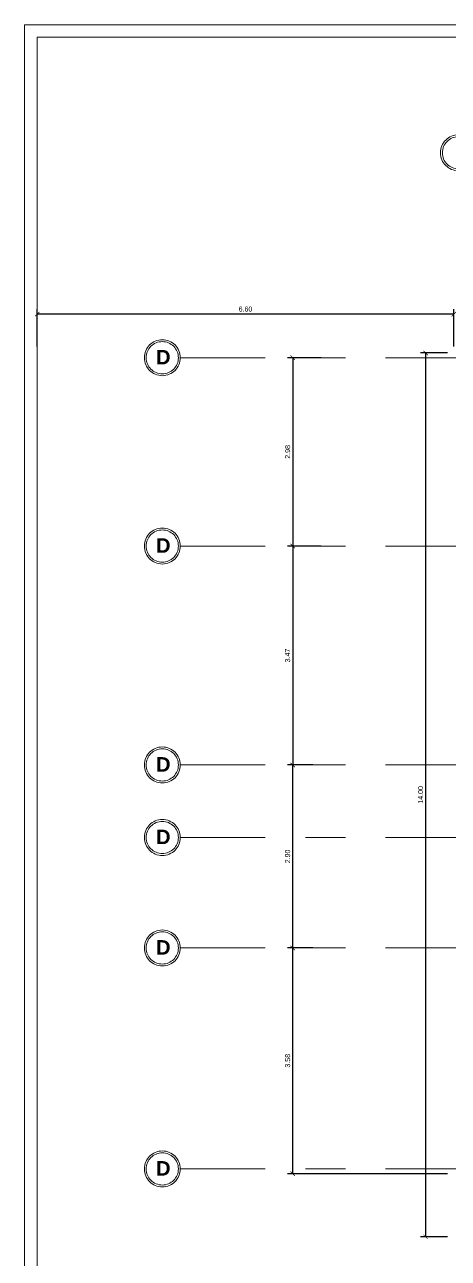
# Model space of a CAD drawing. Header units: millimetres. Extents: x 193.9 to 270.2, y 24.9 to 55.2.
# Drawn here: x 193.89 to 200.6, y 35.63 to 55.17 of the extents above; entities that cross this region are included whole.
import ezdxf

# ---------------------------------------------------------------- set-up
doc = ezdxf.new("R2010")
doc.units = ezdxf.units.MM
doc.header["$PDMODE"] = 32
doc.linetypes.add('CENTER', pattern=[50.8, 31.75, -6.35, 6.35, -6.35])
doc.layers.get('0').update_dxf_attribs({"lineweight": 0})
doc.layers.get('Defpoints').update_dxf_attribs({"color": 167, "lineweight": 0})
for name, color, linetype, lineweight in [('A-Dims', 22, 'Continuous', 0), ('A-Draw', 2, 'Continuous', 0), ('A-Grid Lines', 124, 'CENTER', 0)]:
    doc.layers.add(name, color=color, linetype=linetype, lineweight=lineweight)
doc.styles.add('ejes', font='swissel.ttf')
doc.dimstyles.new('DIM50', dxfattribs={"dimtxt": 0.08, "dimasz": 0.07, "dimexe": 0.08, "dimexo": 0.1, "dimgap": 0.04, "dimtad": 2, "dimzin": 4, "dimdsep": 46, "dimtxsty": 'ejes', "dimblk": 'ARCHTICK', "dimcen": 0.05, "dimadec": 0, "dimazin": 0, "dimtfac": 1, "dimtix": 1, "dimtmove": 0, "dimatfit": 3, "dimfxl": 0.08, "dimarcsym": 0})

# ---------------------------------------------------------------- blocks, each defined once
blk = doc.blocks.new('_ArchTick')
at = {"color": 0, "linetype": 'ByBlock', "const_width": 0.15}
blk.add_lwpolyline([(-0.5, -0.5), (0.5, 0.5)], dxfattribs=at)
blk = doc.blocks.new('*D751')
at = {"layer": 'A-Dims', "color": 0, "lineweight": -2}
for p, q in [((198.588, 49.899), (198.056, 49.899)), ((198.136, 49.899), (198.136, 46.916)), ((198.588, 46.916), (198.056, 46.916))]:
    blk.add_line(p, q, dxfattribs=at)
at = {"layer": 'Defpoints', "color": 0}
for p in [(198.688, 49.899), (198.136, 46.916), (198.688, 46.916)]:
    blk.add_point(p, dxfattribs=at)
at = {"layer": 'A-Dims', "color": 0, "lineweight": -2, "xscale": 0.07, "yscale": 0.07, "zscale": 0.07}
for p, rotation in [((198.136, 49.899), 90), ((198.136, 46.916), 270)]:
    blk.add_blockref('_ArchTick', p, dxfattribs=dict(at, rotation=rotation))
at = {"layer": 'A-Dims', "color": 0, "insert": (198.056, 48.407), "char_height": 0.08, "attachment_point": 5, "rotation": 90, "style": 'ejes'}
blk.add_mtext('2.98', dxfattribs=at)
blk = doc.blocks.new('*D756')
at = {"layer": 'A-Dims', "color": 0, "lineweight": -2}
for p, q in [((198.215, 46.916), (198.056, 46.916)), ((198.136, 46.916), (198.136, 43.448)), ((198.215, 43.448), (198.056, 43.448))]:
    blk.add_line(p, q, dxfattribs=at)
at = {"layer": 'Defpoints', "color": 0}
for p in [(198.315, 46.916), (198.136, 43.448), (198.315, 43.448)]:
    blk.add_point(p, dxfattribs=at)
at = {"layer": 'A-Dims', "color": 0, "lineweight": -2, "xscale": 0.07, "yscale": 0.07, "zscale": 0.07}
for p, rotation in [((198.136, 46.916), 90), ((198.136, 43.448), 270)]:
    blk.add_blockref('_ArchTick', p, dxfattribs=dict(at, rotation=rotation))
at = {"layer": 'A-Dims', "color": 0, "insert": (198.056, 45.182), "char_height": 0.08, "attachment_point": 5, "rotation": 90, "style": 'ejes'}
blk.add_mtext('3.47', dxfattribs=at)
blk = doc.blocks.new('*D753')
at = {"layer": 'A-Dims', "color": 0, "lineweight": -2}
for p, q in [((198.454, 43.448), (198.056, 43.448)), ((198.136, 40.549), (198.136, 43.448)), ((198.454, 40.549), (198.056, 40.549))]:
    blk.add_line(p, q, dxfattribs=at)
at = {"layer": 'Defpoints', "color": 0}
for p in [(198.136, 43.448), (198.554, 43.448), (198.554, 40.549)]:
    blk.add_point(p, dxfattribs=at)
at = {"layer": 'A-Dims', "color": 0, "lineweight": -2, "xscale": 0.07, "yscale": 0.07, "zscale": 0.07}
for p, rotation in [((198.136, 43.448), 90), ((198.136, 40.549), 270)]:
    blk.add_blockref('_ArchTick', p, dxfattribs=dict(at, rotation=rotation))
at = {"layer": 'A-Dims', "color": 0, "insert": (198.056, 41.999), "char_height": 0.08, "attachment_point": 5, "rotation": 90, "style": 'ejes'}
blk.add_mtext('2.90', dxfattribs=at)
blk = doc.blocks.new('*D754')
at = {"layer": 'A-Dims', "color": 0, "lineweight": -2}
for p, q in [((198.454, 40.549), (198.056, 40.549)), ((198.136, 36.974), (198.136, 40.549)), ((200.588, 36.974), (198.056, 36.974))]:
    blk.add_line(p, q, dxfattribs=at)
at = {"layer": 'Defpoints', "color": 0}
for p in [(198.136, 40.549), (198.554, 40.549), (200.688, 36.974)]:
    blk.add_point(p, dxfattribs=at)
at = {"layer": 'A-Dims', "color": 0, "lineweight": -2, "xscale": 0.07, "yscale": 0.07, "zscale": 0.07}
for p, rotation in [((198.136, 40.549), 90), ((198.136, 36.974), 270)]:
    blk.add_blockref('_ArchTick', p, dxfattribs=dict(at, rotation=rotation))
at = {"layer": 'A-Dims', "color": 0, "insert": (198.056, 38.762), "char_height": 0.08, "attachment_point": 5, "rotation": 90, "style": 'ejes'}
blk.add_mtext('3.58', dxfattribs=at)
blk = doc.blocks.new('*D755')
at = {"layer": 'A-Dims', "color": 0, "lineweight": -2}
for p, q in [((200.588, 49.974), (200.163, 49.974)), ((200.243, 49.974), (200.243, 35.974)), ((200.588, 35.974), (200.163, 35.974))]:
    blk.add_line(p, q, dxfattribs=at)
at = {"layer": 'Defpoints', "color": 0}
for p in [(200.688, 49.974), (200.243, 35.974), (200.688, 35.974)]:
    blk.add_point(p, dxfattribs=at)
at = {"layer": 'A-Dims', "color": 0, "lineweight": -2, "xscale": 0.07, "yscale": 0.07, "zscale": 0.07}
for p, rotation in [((200.243, 49.974), 90), ((200.243, 35.974), 270)]:
    blk.add_blockref('_ArchTick', p, dxfattribs=dict(at, rotation=rotation))
at = {"layer": 'A-Dims', "color": 0, "insert": (200.163, 42.974), "char_height": 0.08, "attachment_point": 5, "rotation": 90, "style": 'ejes'}
blk.add_mtext('14.00', dxfattribs=at)
blk = doc.blocks.new('*D776')
at = {"layer": 'A-Draw', "color": 0, "lineweight": -2}
for p, q in [((194.088, 50.074), (194.088, 50.669)), ((200.688, 50.074), (200.688, 50.669)), ((200.688, 50.589), (194.088, 50.589))]:
    blk.add_line(p, q, dxfattribs=at)
at = {"layer": 'Defpoints', "color": 0}
for p in [(194.088, 50.589), (194.088, 49.974), (200.688, 49.974)]:
    blk.add_point(p, dxfattribs=at)
at = {"layer": 'A-Draw', "color": 0, "lineweight": -2, "xscale": 0.07, "yscale": 0.07, "zscale": 0.07, "rotation": 180}
blk.add_blockref('_ArchTick', (194.088, 50.589), dxfattribs=at)
at = {"layer": 'A-Draw', "color": 0, "lineweight": -2, "xscale": 0.07, "yscale": 0.07, "zscale": 0.07}
blk.add_blockref('_ArchTick', (200.688, 50.589), dxfattribs=at)
at = {"layer": 'A-Draw', "color": 0, "insert": (197.388, 50.669), "char_height": 0.08, "attachment_point": 5, "style": 'ejes'}
blk.add_mtext('6.60', dxfattribs=at)

msp = doc.modelspace()

# ---------------------------------------------------------------- linework, layer by layer
at = {"color": 0}
for p, q in [((193.888, 30.174), (193.888, 55.174)), ((213.888, 55.174), (193.888, 55.174)), ((194.088, 54.974), (213.688, 54.974)), ((194.088, 54.974), (194.088, 30.174))]:
    msp.add_line(p, q, dxfattribs=at)
at = {"layer": 'A-Grid Lines', "ltscale": 0.1}
for p, q in [((212.942, 49.899), (196.355, 49.899)), ((212.942, 46.916), (196.355, 46.916)), ((212.942, 43.448), (196.355, 43.448)), ((212.942, 42.299), (196.355, 42.299)), ((212.942, 40.549), (196.355, 40.549)), ((212.942, 37.049), (196.355, 37.049))]:
    msp.add_line(p, q, dxfattribs=at)
at = {"layer": 'A-Grid Lines'}
for centre, radius in [((200.763, 53.145), 0.285), ((200.763, 53.145), 0.255), ((196.07, 49.899), 0.285), ((196.07, 49.899), 0.255), ((196.07, 46.916), 0.285), ((196.07, 46.916), 0.255), ((196.07, 43.448), 0.285), ((196.07, 43.448), 0.255), ((196.07, 42.299), 0.285), ((196.07, 42.299), 0.255), ((196.07, 40.549), 0.285), ((196.07, 40.549), 0.255), ((196.07, 37.049), 0.285), ((196.07, 37.049), 0.255)]:
    msp.add_circle(centre, radius, dxfattribs=at)

# ---------------------------------------------------------------- texts
at = {"layer": 'A-Grid Lines', "char_height": 0.2295, "width": 0.94069, "attachment_point": 1}
for insert in [(195.969, 50.023), (195.969, 47.039), (195.969, 43.572), (195.969, 42.423), (195.969, 40.673), (195.969, 37.173)]:
    msp.add_mtext('{\\fArial|b1|i0|c0|p34;D}', dxfattribs=dict(at, insert=insert))

# ---------------------------------------------------------------- dimensions: what is measured, and where the dimension line sits
at = {"layer": 'A-Dims'}
for base, p1, p2, picture, middle in [((198.136, 46.916), (198.688, 49.899), (198.688, 46.916), '*D751', (198.056, 48.407)), ((200.243, 35.974), (200.688, 49.974), (200.688, 35.974), '*D755', (200.163, 42.974)), ((198.136, 43.448), (198.315, 46.916), (198.315, 43.448), '*D756', (198.056, 45.182)), ((198.136, 43.448), (198.554, 40.549), (198.554, 43.448), '*D753', (198.056, 41.999)), ((198.1355704, 40.5490868), (200.6884933, 36.9740865), (198.5541854, 40.5490868), '*D754', (198.0555704, 38.7615867))]:
    dim = msp.add_linear_dim(base=base, p1=p1, p2=p2, angle=90, dimstyle='DIM50', override={"dimfxl": 0.03}, dxfattribs=at)
    dim.commit()
    dim.dimension.update_dxf_attribs({"geometry": picture, "text_midpoint": middle})
at = {"layer": 'A-Draw'}
dim = msp.add_linear_dim(base=(194.088, 50.589), p1=(200.688, 49.974), p2=(194.088, 49.974), dimstyle='DIM50', override={"dimfxl": 0.03}, dxfattribs=at)
dim.commit()
dim.dimension.update_dxf_attribs({"geometry": '*D776', "text_midpoint": (197.388, 50.669)})

doc.saveas('drawing.dxf')
